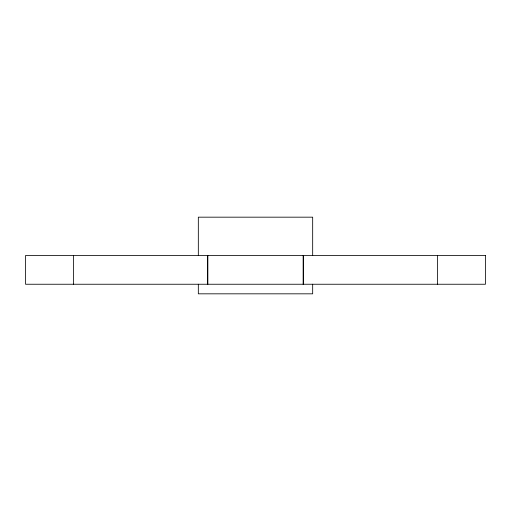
<?xml version="1.0" encoding="UTF-8"?>
<svg xmlns="http://www.w3.org/2000/svg" width="511" height="511" viewBox="0 0 511 511"><rect width="100%" height="100%" fill="white"/><g stroke="black" fill="none" stroke-linecap="round" stroke-linejoin="round"><path stroke-width="0.77" d="M437.544 255.5L437.544 284.244M312.675 255.5L312.675 217.175L198.325 217.175L198.325 255.5M312.675 284.244L312.675 293.825L198.325 293.825L198.325 284.244M303.406 255.5L303.406 284.244M303.151 255.5L303.151 284.244M207.849 255.5L207.849 284.244M207.594 255.5L207.594 284.244M73.456 255.5L73.456 284.244M485.45 255.5L25.55 255.5L25.55 284.244L485.45 284.244L485.45 255.5"/></g></svg>
